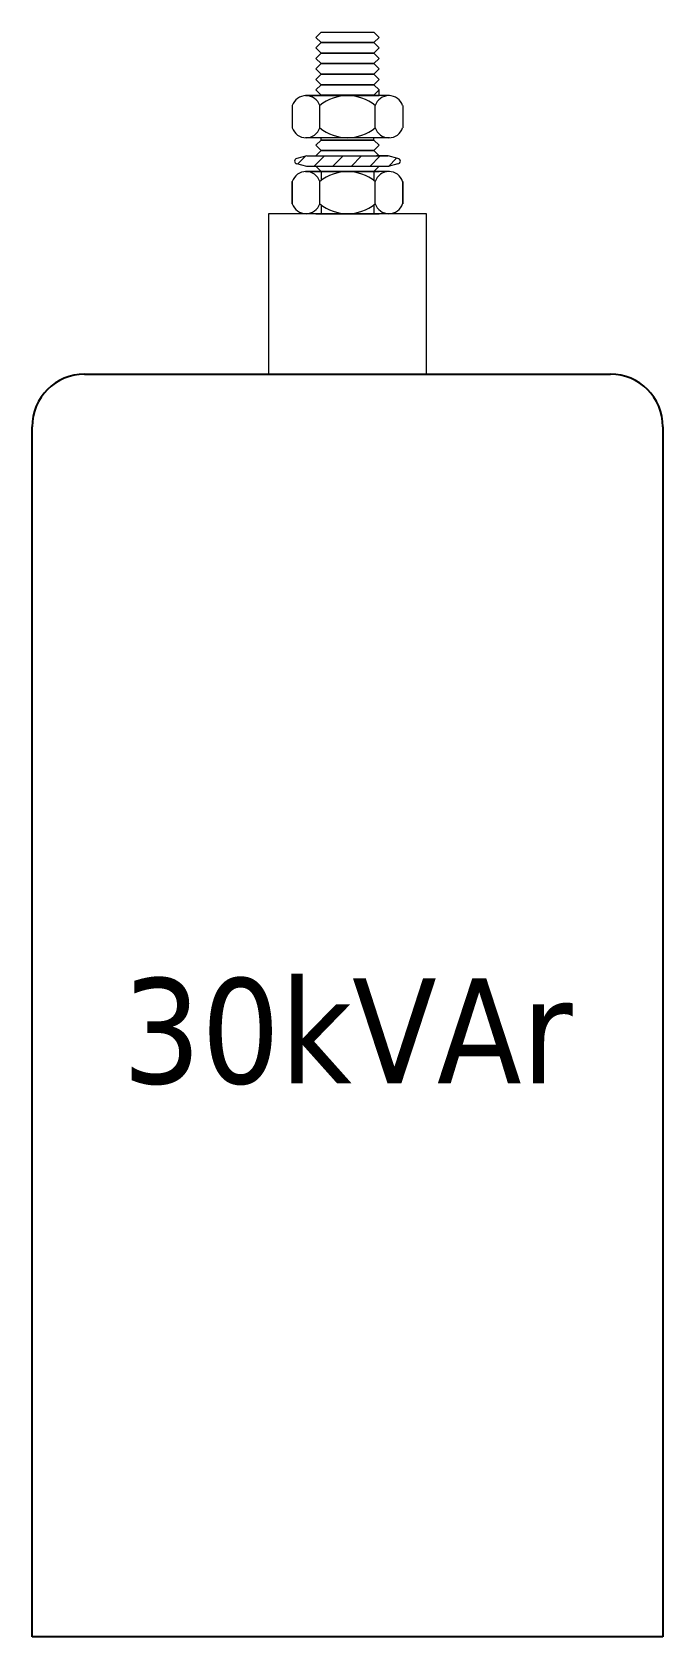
# Model space of a CAD drawing. Header units: inches. Extents: x 40 to 160, y 0 to 305.
import ezdxf

# ---------------------------------------------------------------- set-up
doc = ezdxf.new("R2010")
doc.units = ezdxf.units.IN
doc.layers.add('00', color=7, linetype='Continuous', lineweight=0)

# ---------------------------------------------------------------- blocks, each defined once
blk = doc.blocks.new('Tu 30KVAR - 2')
at = {"lineweight": 5}
h = blk.add_hatch(dxfattribs=at)
h.set_pattern_fill('ANSI31', color=256, scale=20, style=0)
h.set_pattern_definition([(45, (142900.3463, 56041.3486), (-1.767767, 1.767767), [])])
h.paths.add_polyline_path([(143983.95, 57018.08), (143982.14, 57018.58), (143979.89, 57018.58), (143966.64, 57018.58), (143964.69, 57018.06, 0.727937), (143964.69, 57017.11), (143966.64, 57016.58), (143968.89, 57016.58), (143982.14, 57016.58), (143983.95, 57017.08, 1)])
for p, q in [((143969.39, 57040.11), (143968.39, 57041.11)), ((143979.39, 57040.11), (143980.39, 57041.11)), ((143969.39, 57038.11), (143968.39, 57039.11)), ((143979.39, 57040.11), (143969.39, 57040.11)), ((143979.39, 57038.11), (143969.39, 57038.11)), ((143979.39, 57038.11), (143980.39, 57039.11)), ((143969.39, 57036.11), (143968.39, 57037.11)), ((143969.39, 57036.11), (143968.39, 57037.11)), ((143969.39, 57034.11), (143968.39, 57035.11)), ((143969.39, 57034.11), (143968.39, 57035.11)), ((143979.39, 57036.11), (143969.39, 57036.11)), ((143979.39, 57036.11), (143969.39, 57036.11)), ((143979.39, 57036.11), (143980.39, 57037.11)), ((143979.39, 57036.11), (143980.39, 57037.11)), ((143979.39, 57034.11), (143980.39, 57035.11)), ((143979.39, 57034.11), (143980.39, 57035.11)), ((143969.39, 57032.11), (143968.39, 57033.11)), ((143979.39, 57034.11), (143969.39, 57034.11)), ((143979.39, 57034.11), (143969.39, 57034.11)), ((143979.39, 57032.11), (143969.39, 57032.11)), ((143979.39, 57032.11), (143980.39, 57033.11)), ((143969.39, 57030.11), (143968.39, 57031.11)), ((143979.39, 57030.11), (143969.39, 57030.11)), ((143979.39, 57030.11), (143980.39, 57031.11)), ((143969.39, 57019.6), (143968.39, 57020.6)), ((143969.39, 57021.6), (143969.39, 57022.03)), ((143979.39, 57021.6), (143969.39, 57021.6)), ((143979.39, 57021.6), (143979.39, 57022.03)), ((143979.39, 57019.6), (143980.39, 57020.6)), ((143966.64, 57018.58), (143964.74, 57018.07)), ((143966.64, 57016.58), (143964.74, 57017.1)), ((143966.64, 57018.58), (143982.14, 57018.58)), ((143966.64, 57018.58), (143968.89, 57018.58)), ((143968.4, 57018.58), (143968.39, 57018.6)), ((143968.4, 57018.58), (143968.39, 57018.6)), ((143979.39, 57019.6), (143969.39, 57019.6)), ((143982.14, 57018.58), (143979.89, 57018.58)), ((143980.37, 57018.58), (143980.39, 57018.6)), ((143980.37, 57018.58), (143980.39, 57018.6)), ((143983.95, 57018.08), (143982.14, 57018.58)), ((143983.95, 57017.08), (143982.14, 57016.58)), ((143963.89, 57009.47), (143963.89, 57013.72)), ((143982.14, 57016.58), (143966.64, 57016.58)), ((143968.89, 57016.58), (143966.64, 57016.58)), ((143969.39, 57015.6), (143968.39, 57016.6)), ((143969.39, 57015.6), (143969.39, 57013.92)), ((143979.39, 57015.6), (143969.39, 57015.6)), ((143979.39, 57015.6), (143969.39, 57015.6)), ((143979.39, 57015.6), (143980.39, 57016.6)), ((143979.39, 57015.6), (143980.39, 57016.6)), ((143979.39, 57015.6), (143979.39, 57013.92)), ((143982.14, 57016.58), (143979.89, 57016.58)), ((143984.89, 57009.47), (143984.89, 57013.72)), ((143989.39, 57007.6), (143959.39, 57007.6)), ((143959.39, 57007.6), (143959.39, 56977.11)), ((143959.39, 57007.6), (143959.39, 56977.11)), ((143959.39, 57007.6), (143959.39, 56977.11)), ((143969.39, 57009.28), (143969.39, 57007.6)), ((143979.39, 57009.28), (143979.39, 57007.6)), ((143989.39, 56977.11), (143989.39, 57007.6)), ((143989.39, 56977.11), (143989.39, 57007.6)), ((143989.39, 56977.11), (143989.39, 57007.6)), ((143989.39, 56977.11), (143989.39, 57005.6)), ((143989.39, 56977.11), (143989.39, 57005.6)), ((143989.39, 56977.11), (143989.39, 57005.6)), ((143974.39, 56977.11), (143989.39, 56977.11)), ((143974.39, 56977.11), (143989.39, 56977.11)), ((143974.39, 56977.11), (143989.39, 56977.11))]:
    blk.add_line(p, q, dxfattribs=at)
for p, q in [((143924.39, 56977.11), (144024.39, 56977.11)), ((143924.39, 56977.11), (144024.39, 56977.11)), ((143914.39, 56737.11), (143914.39, 56967.11)), ((144034.39, 56967.11), (144034.39, 56737.11)), ((144034.39, 56737.11), (143914.39, 56737.11))]:
    blk.add_line(p, q)
for centre, start, end in [((143964.84, 57017.58), 102.246, 257.754), ((143983.95, 57017.58), 270, 90)]:
    blk.add_arc(centre, 0.5, start, end, dxfattribs=at)
for centre, start, end in [((143924.39, 56967.11), 90, 180), ((144024.39, 56967.11), 0, 90)]:
    blk.add_arc(centre, 10, start, end)
at = {"layer": '00', "lineweight": 5}
for p, q in [((143968.39, 57041.11), (143969.39, 57042.11)), ((143969.39, 57042.11), (143979.39, 57042.11)), ((143980.39, 57041.11), (143979.39, 57042.11)), ((143968.39, 57039.11), (143969.39, 57040.11)), ((143968.39, 57037.11), (143969.39, 57038.11)), ((143968.39, 57037.11), (143969.39, 57038.11)), ((143969.39, 57040.11), (143979.39, 57040.11)), ((143969.39, 57038.11), (143979.39, 57038.11)), ((143969.39, 57038.11), (143979.39, 57038.11)), ((143980.39, 57039.11), (143979.39, 57040.11)), ((143980.39, 57037.11), (143979.39, 57038.11)), ((143980.39, 57037.11), (143979.39, 57038.11)), ((143968.39, 57035.11), (143969.39, 57036.11)), ((143968.39, 57035.11), (143969.39, 57036.11)), ((143969.39, 57036.11), (143979.39, 57036.11)), ((143969.39, 57036.11), (143979.39, 57036.11)), ((143980.39, 57035.11), (143979.39, 57036.11)), ((143980.39, 57035.11), (143979.39, 57036.11)), ((143968.39, 57033.11), (143969.39, 57034.11)), ((143968.39, 57031.11), (143969.39, 57032.11)), ((143969.39, 57034.11), (143979.39, 57034.11)), ((143969.39, 57032.11), (143979.39, 57032.11)), ((143980.39, 57033.11), (143979.39, 57034.11)), ((143980.39, 57031.11), (143979.39, 57032.11)), ((143966.39, 57030.03), (143980.4, 57030.03)), ((143982.39, 57030.03), (143966.39, 57030.03)), ((143980.39, 57030.03), (143980.39, 57031.11)), ((143963.89, 57028.16), (143963.89, 57023.91)), ((143969.14, 57023.91), (143969.14, 57028.16)), ((143979.64, 57023.91), (143979.64, 57028.16)), ((143984.89, 57028.16), (143984.89, 57023.91)), ((143982.39, 57022.03), (143966.39, 57022.03)), ((143968.39, 57020.6), (143969.39, 57021.6)), ((143969.39, 57021.6), (143979.39, 57021.6)), ((143980.39, 57020.6), (143979.39, 57021.6)), ((143968.39, 57018.6), (143969.39, 57019.6)), ((143968.39, 57018.6), (143969.39, 57019.6)), ((143969.39, 57019.6), (143979.39, 57019.6)), ((143969.39, 57019.6), (143979.39, 57019.6)), ((143980.39, 57018.6), (143979.39, 57019.6)), ((143980.39, 57018.6), (143979.39, 57019.6)), ((143963.89, 57013.72), (143963.89, 57009.47)), ((143963.89, 57009.47), (143963.89, 57013.72)), ((143982.39, 57015.6), (143966.39, 57015.6)), ((143966.39, 57015.6), (143980.4, 57015.6)), ((143969.14, 57009.47), (143969.14, 57013.72)), ((143969.39, 57015.6), (143979.39, 57015.6)), ((143979.64, 57009.47), (143979.64, 57013.72)), ((143984.89, 57013.72), (143984.89, 57009.47)), ((143984.89, 57009.47), (143984.89, 57013.72)), ((143982.39, 57007.6), (143966.39, 57007.6)), ((143982.39, 57007.6), (143966.39, 57007.6)), ((143968.37, 57007.6), (143980.4, 57007.6))]:
    blk.add_line(p, q, dxfattribs=at)
for centre, radius, start, end in [((143966.51, 57027.26), 2.77, 18.8098, 161.1902), ((143974.39, 57021.75), 8.28, 50.6699, 129.3301), ((143982.26, 57027.26), 2.77, 18.8098, 161.1902), ((143966.51, 57024.8), 2.77, 198.8098, 341.1902), ((143974.39, 57030.32), 8.28, 230.6699, 309.3301), ((143982.26, 57024.8), 2.77, 198.8098, 341.1902), ((143966.51, 57012.83), 2.77, 18.8098, 161.1902), ((143974.39, 57007.31), 8.28, 50.6699, 129.3301), ((143982.26, 57012.83), 2.77, 18.8098, 161.1902), ((143966.51, 57010.37), 2.77, 198.8098, 341.1902), ((143966.51, 57010.37), 2.77, 198.8098, 341.1902), ((143974.39, 57015.88), 8.28, 230.6699, 309.3301), ((143974.39, 57015.88), 8.28, 230.6699, 309.3301), ((143982.26, 57010.37), 2.77, 198.8098, 341.1902), ((143982.26, 57010.37), 2.77, 198.8098, 341.1902)]:
    blk.add_arc(centre, radius, start, end, dxfattribs=at)
at = {"color": 7, "insert": (143974.39, 56852.11), "char_height": 20, "width": 200, "attachment_point": 5}
blk.add_mtext('{\\fTahoma|b0|i0|c0|p34;30kVAr}', dxfattribs=at)

msp = doc.modelspace()

# ---------------------------------------------------------------- block references
msp.add_blockref('Tu 30KVAR - 2', (-143874.39, -56737.11))

doc.saveas('drawing.dxf')
